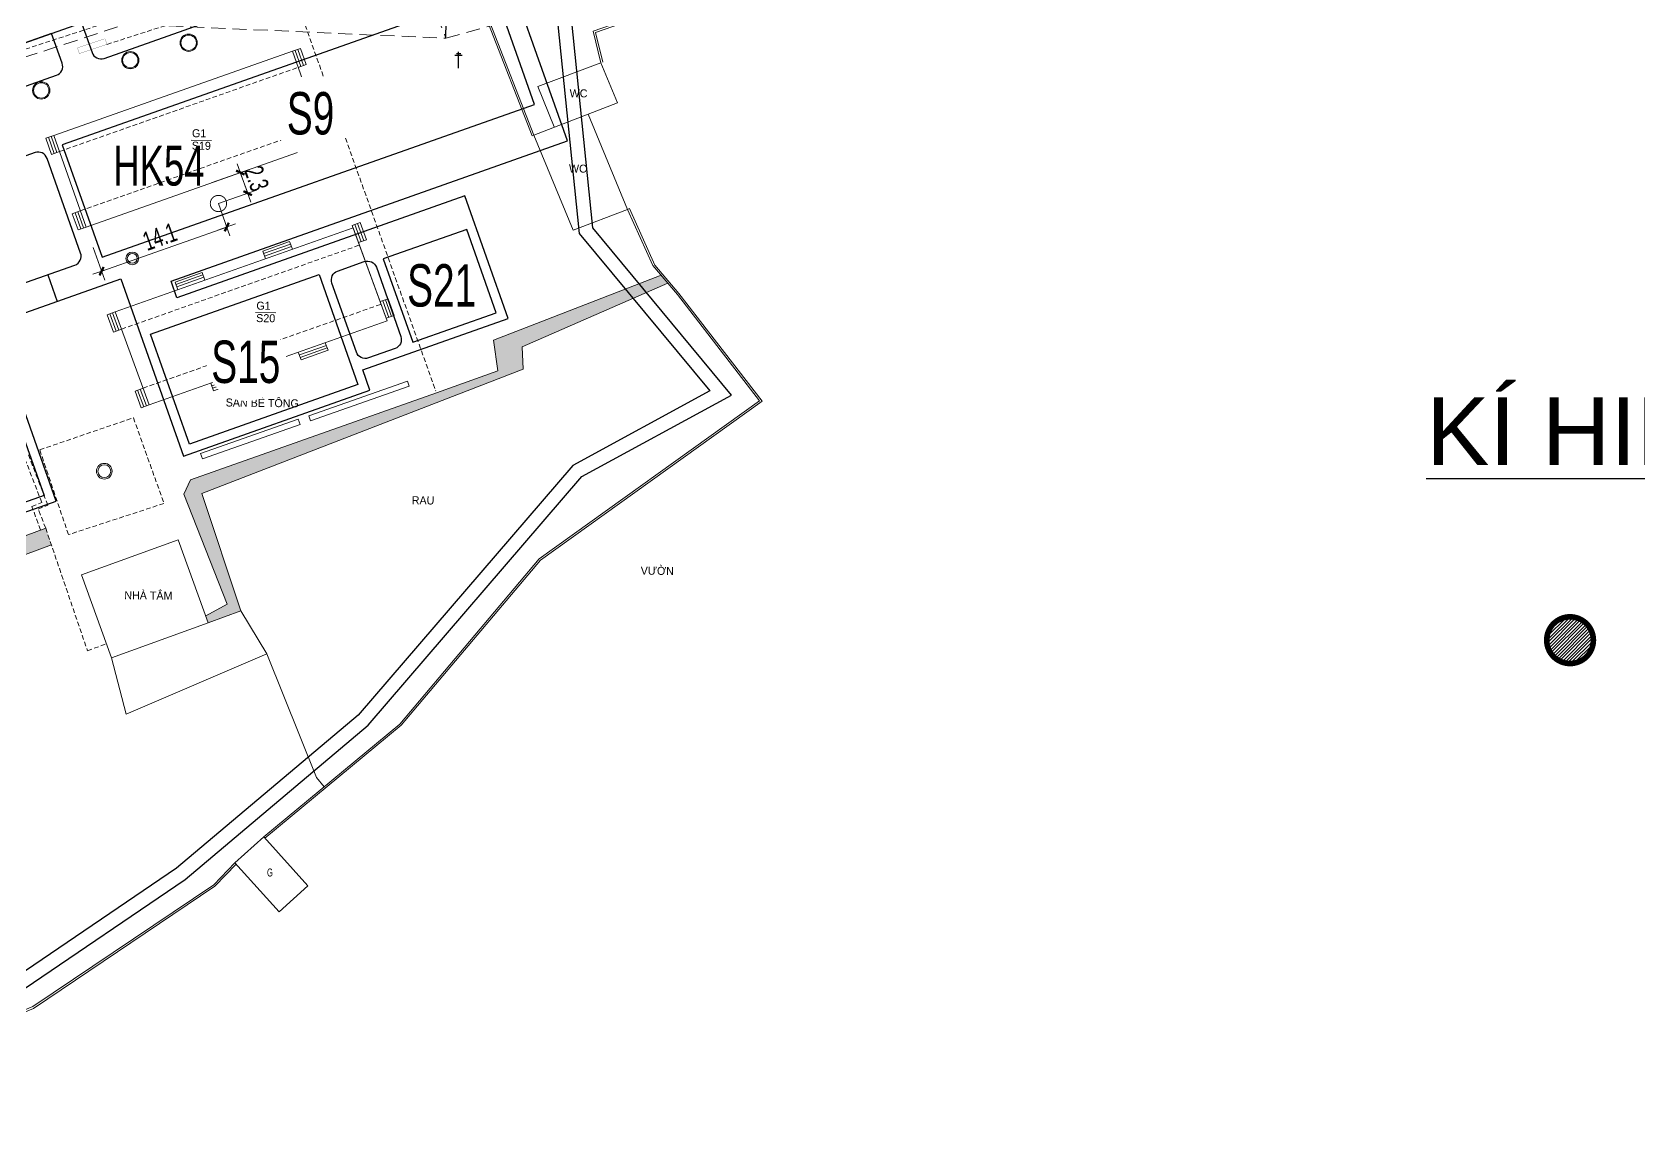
# Model space of a CAD drawing. Header units: inches. Extents: x 496359 to 501064, y 2374078 to 2377203.
# Drawn here: x 500445.4 to 500616.1, y 2376257.7 to 2376375.6 of the extents above; entities that cross this region are included whole.
import ezdxf
from ezdxf.enums import TextEntityAlignment as Align

# ---------------------------------------------------------------- set-up
doc = ezdxf.new("R2010")
doc.units = ezdxf.units.IN
doc.header["$MEASUREMENT"] = 0
doc.linetypes.add('DASHED', pattern=[0.75, 0.5, -0.25])
for name, color, linetype in [('cd', 7, 'Continuous'), ('chu', 6, 'Continuous'), ('MANH', 147, 'Continuous'), ('rover 2', 4, 'Continuous')]:
    doc.layers.add(name, color=color, linetype=linetype)
for name, color, linetype, lineweight in [('EG Text2', 7, 'Continuous', 18), ('ISO', 252, 'Continuous', 20), ('LC Dim', 8, 'Continuous', 18), ('LC Net dam 1', 30, 'Continuous', 30), ('LC Net manh', 239, 'Continuous', 5), ('LC Text2', 7, 'Continuous', 25)]:
    doc.layers.add(name, color=color, linetype=linetype, lineweight=lineweight)
doc.styles.add('dien giai', font='', dxfattribs={"width": 0.8})
doc.styles.add('EG Hai', font='')
doc.styles.add('style1', font='')
doc.styles.add('T2', font='', dxfattribs={"width": 0.8})
doc.styles.get('dien giai').set_extended_font_data('.VnArial NarrowH')
doc.styles.get('EG Hai').set_extended_font_data('.VnArial NarrowH')
doc.styles.get('style1').set_extended_font_data('.VnAvantH')
doc.styles.get('T2').set_extended_font_data('.VnArialH')
doc.dimstyles.new('DIM300', dxfattribs={"dimscale": 0.5, "dimtxt": 2, "dimasz": 0.007, "dimexe": 1, "dimexo": 0, "dimgap": 0.4, "dimtad": 1, "dimtoh": 1, "dimdec": 1, "dimzin": 1, "dimdsep": 46, "dimtxsty": 'dien giai', "dimblk": 'rowdim', "dimcen": 2.5, "dimclrd": 256, "dimclre": 256, "dimclrt": 2, "dimazin": 0, "dimtfac": 1, "dimtdec": 1, "dimtix": 1, "dimtmove": 2, "dimatfit": 0, "dimldrblk": 'dot leader', "dimfxl": 2, "dimtolj": 1, "dimtzin": 0, "dimlwd": -1, "dimlwe": -1, "dimarcsym": 1})

# ---------------------------------------------------------------- blocks, each defined once
blk = doc.blocks.new('cdien')
at = {"layer": 'cd', "extrusion": (-0.000518657, 0.000768986, 1)}
for p, q in [((0, 0), (0, 3.5, 0)), ((-0.8, 2.78, 0), (0.76, 2.78, 0)), ((-0.46, 3.14, 0), (0.49, 3.14, 0))]:
    blk.add_line(p, q, dxfattribs=at)
blk = doc.blocks.new('Nền HT mới')
at = {"layer": 'MANH', "lineweight": 0}
h = blk.add_hatch(dxfattribs=at)
h.set_pattern_fill('HONEY', color=8, scale=3, angle=-0.7328, style=0)
h.set_pattern_definition([(359.267215784, (-736010.08436, -2368366.01803), (0.566607394046, 0.317539068605), [0.375, -0.75]), (119.267215784, (-736010.08436, -2368366.01803), (-0.55830059713, 0.331926862913), [0.375, -0.75]), (59.267215784, (-736010.08436, -2368366.01803), (0.008306796916, 0.64946593152), [-0.75, 0.375])])
h.paths.add_polyline_path([(522.14, 34.58, -0.075331), (521.29, 35.81), (516.63, 45.39), (505.09, 70.45), (504.04, 70.02), (504.27, 69.52), (514.92, 45.05), (519.15, 34.94, 0.072498), (519.9, 33.71), (523.52, 29.29, 0.090171), (524.88, 28.13), (526.96, 26.92, 0.223732), (531.21, 26.56), (568.27, 40.33), (567.66, 42.11), (567.66, 42.11), (538.81, 31.41), (531.6, 28.85, -0.300657), (526.24, 30.17), (524.32, 32.26)])
h = blk.add_hatch(dxfattribs=at)
h.set_pattern_fill('HONEY', color=8, scale=3, angle=-0.7328, style=0)
h.set_pattern_definition([(359.2672, (584.93754, 32.04702), (0.5666074, 0.317539), [0.375, -0.75]), (119.2672, (584.93754, 32.04702), (-0.5583006, 0.3319269), [0.375, -0.75]), (59.2672, (584.93754, 32.04702), (0.0083068, 0.649466), [-0.75, 0.375])])
h.paths.add_polyline_path([(618.27, 61.4), (633.76, 68.14), (633.02, 69.01), (615.22, 62.11), (615.7, 58.82), (609.17, 56.49), (583.03, 47.24), (582.34, 45.74), (586.94, 34.03), (584.67, 32.79), (584.94, 32.05), (588.38, 33.32), (584.26, 45.8), (618.39, 59.02)])
at = {"layer": 'chu', "color": 6, "lineweight": 0, "elevation": -28.38}
for points in [[(583.11, 83.36), (585.26, 83.33)], [(589.95, 65.03), (592.1, 65)]]:
    blk.add_lwpolyline(points, dxfattribs=at)
at = {"layer": 'MANH', "color": 1, "linetype": 'DASHED', "lineweight": 0, "ltscale": 3, "elevation": -28.38}
for points in [[(338.8, 83.45), (320.94, 78.75), (340.42, 30.66), (364.41, 31.76), (393.69, 33.78), (433.64, 49.39), (462.8, 58.64), (490.97, 67.81), (516.49, 76.2), (548.21, 86.54), (576.26, 95.7), (610.19, 94.18), (634.86, 101.12), (676.11, 115.48), (714.18, 128.71), (753.35, 142.39), (783.93, 137.98), (839.41, 172.28), (890.57, 190.2), (916.29, 216.65), (939.12, 240.49), (989.34, 305.87)], [(92.05, 52.59), (119.84, 64.48), (146.69, 76.35), (173.15, 88.06), (201.06, 100.39), (229.35, 112.33), (266.95, 126.39), (296.55, 137.3), (334.39, 150.94), (394.99, 172.54), (493.57, 208.22), (554.51, 229.52), (562.77, 214.46), (570.46, 194.28), (580.63, 169.79), (591.55, 141.92), (602.45, 113.39), (610.19, 94.18)]]:
    blk.add_lwpolyline(points, dxfattribs=at)
at = {"layer": 'MANH', "color": 4, "lineweight": 0, "elevation": -28.38}
for points in [[(626.65, 91.58), (625.82, 94.94), (694.69, 118.79), (709.81, 122.6), (746.29, 131.1)], [(626.85, 91.63), (626.06, 94.81), (694.75, 118.6), (709.86, 122.41), (746.34, 130.9), (750.58, 131.89), (766.14, 128.61), (774.31, 131.64), (782.64, 132.12), (788.26, 132.33), (794.89, 132.59), (827.3, 134.01), (829.85, 135.81), (834.12, 139.78), (834.85, 162.67)], [(629.48, 76), (632.16, 70.02), (634.77, 66.94), (643.5, 55.64), (620.09, 38.87), (605.27, 21.3), (590.83, 9.31)], [(629.68, 76.09), (632.37, 70.08), (634.93, 67.06), (643.79, 55.6), (620.23, 38.73), (605.41, 21.16), (590.95, 9.15)], [(587.77, 6.55), (585.51, 4.21), (566.28, -8.74), (538.24, -20.41), (535.98, -23.12)], [(587.91, 6.42), (585.64, 4.06), (566.37, -8.92), (538.36, -20.57), (536.38, -22.94)]]:
    blk.add_lwpolyline(points, dxfattribs=at)
at = {"layer": 'MANH', "lineweight": 0, "elevation": -28.38}
for points in [[(610.05, 107.65), (619.33, 83.8)], [(610.24, 107.73), (619.52, 83.87)], [(568.51, 83.86), (593.87, 92.8)], [(593.87, 92.8), (594.72, 93.1)], [(597.31, 83.07), (593.87, 92.8)], [(594.15, 92.9), (594.76, 91.18)], [(594.44, 93), (595.04, 91.28)], [(594.72, 93.1), (595.33, 91.38)], [(594.48, 91.08), (595.33, 91.38)], [(619.93, 89.05), (626.65, 91.58)], [(626.65, 91.58), (628.42, 87.31)], [(619.93, 89.05), (621.7, 84.78)], [(619.52, 83.87), (628.42, 87.31)], [(625.31, 86.1), (629.48, 76)], [(568.51, 83.86), (567.67, 83.56)], [(567.95, 83.66), (568.56, 81.94)], [(568.23, 83.76), (568.84, 82.04)], [(568.51, 83.86), (571.95, 74.12)], [(596.7, 84.79), (597.55, 85.09)], [(596.98, 84.89), (597.59, 83.17)], [(597.27, 84.99), (597.87, 83.27)], [(597.55, 85.09), (598.16, 83.37)], [(619.52, 83.87), (623.69, 73.78)], [(567.67, 83.56), (568.27, 81.84)], [(569.12, 82.14), (568.27, 81.84)], [(571.95, 74.12), (597.31, 83.07)], [(597.31, 83.07), (598.16, 83.37)], [(571.34, 75.84), (570.49, 75.54)], [(570.49, 75.54), (571.1, 73.82)], [(570.78, 75.64), (571.38, 73.92)], [(571.06, 75.74), (571.67, 74.02)], [(623.69, 73.78), (629.48, 76)], [(629.48, 76), (629.68, 76.09)], [(571.95, 74.12), (571.1, 73.82)], [(575.04, 65.1), (600.33, 74.03)], [(600.23, 74.29), (601.08, 74.6)], [(600.23, 74.29), (603.84, 64.42)], [(600.33, 74.03), (603.93, 64.15)], [(600.52, 74.4), (601.18, 72.56)], [(600.8, 74.5), (601.47, 72.67)], [(601.08, 74.6), (601.75, 72.77)], [(590.72, 71.55), (593.58, 72.57)], [(590.81, 71.3), (593.67, 72.31)], [(590.9, 71.04), (593.76, 72.06)], [(593.58, 72.57), (593.87, 71.75)], [(600.9, 72.46), (601.75, 72.77)], [(590.72, 71.55), (591, 70.74)], [(581.41, 68.27), (584.28, 69.29)], [(581.5, 68.02), (584.37, 69.03)], [(581.59, 67.76), (584.46, 68.78)], [(633.06, 69.02), (615.22, 62.11), (615.7, 58.82), (609.17, 56.49), (583.03, 47.24), (582.34, 45.74), (586.94, 34.03), (584.67, 32.79)], [(584.28, 69.29), (584.57, 68.47)], [(581.41, 68.27), (581.7, 67.45)], [(584.94, 32.05), (588.38, 33.32), (584.26, 45.8), (618.39, 59.02), (618.27, 61.4), (633.76, 68.14)], [(575.04, 65.1), (574.19, 64.8)], [(574.47, 64.9), (575.14, 63.07)], [(574.76, 65), (575.42, 63.17)], [(575.04, 65.1), (578.64, 55.23)], [(603.19, 66.19), (604.04, 66.49)], [(603.47, 66.29), (604.12, 64.52)], [(603.76, 66.39), (604.4, 64.62)], [(604.04, 66.49), (604.68, 64.73)], [(574.19, 64.8), (574.86, 62.96)], [(575.71, 63.27), (574.86, 62.96)], [(578.64, 55.23), (603.93, 64.15)], [(603.84, 64.42), (604.68, 64.73)], [(594.61, 60.52), (597.48, 61.53)], [(597.66, 61.02), (597.37, 61.83)], [(594.79, 60.01), (594.5, 60.82)], [(594.7, 60.26), (597.57, 61.27)], [(594.79, 60.01), (597.66, 61.02)], [(585.31, 57.23), (588.18, 58.24)], [(588.35, 57.73), (588.07, 58.55)], [(578, 57), (577.15, 56.69)], [(577.15, 56.69), (577.79, 54.92)], [(577.43, 56.79), (578.08, 55.02)], [(577.71, 56.89), (578.36, 55.13)], [(585.48, 56.72), (585.2, 57.54)], [(585.39, 56.98), (588.26, 57.99)], [(585.48, 56.72), (588.35, 57.73)], [(606.1, 57.75), (595.62, 54.06), (595.81, 53.53), (606.28, 57.21)], [(606.1, 57.75), (606.27, 57.21)], [(578.64, 55.23), (577.79, 54.92)], [(594.69, 53.15), (584.31, 49.5), (584.12, 50.04), (594.5, 53.69), (594.69, 53.15)], [(571.46, 37.17), (581.73, 40.89)], [(584.94, 32.05), (581.73, 40.89)], [(574.67, 28.32), (571.46, 37.17)], [(574.67, 28.32), (576.22, 22.35), (591.16, 28.76), (588.38, 33.32)], [(574.66, 28.35), (584.94, 32.05)], [(591.16, 28.76), (596.42, 15.61), (597.23, 14.63)], [(590.83, 9.31), (587.77, 6.55)], [(595.51, 4.1), (590.83, 9.31)], [(587.77, 6.55), (592.45, 1.35)], [(595.51, 4.1), (592.45, 1.35)]]:
    blk.add_lwpolyline(points, dxfattribs=at)
at = {"layer": 'MANH', "color": 3, "linetype": 'DASHED', "lineweight": 0, "elevation": -28.38}
blk.add_lwpolyline([(453.92, 56.65), (482.78, 66.13), (503.84, 72.99), (522.46, 78.96), (543.39, 85.83), (596.72, 103.19), (599.35, 104.04), (599.57, 103.72)], dxfattribs=at)
at = {"layer": 'MANH', "linetype": 'DASHED', "lineweight": 0, "elevation": -28.38}
for points in [[(574.17, 93.53), (593.71, 99.82), (609.1, 56.7)], [(569.12, 82.14), (594.48, 91.08)], [(571.34, 75.84), (596.7, 84.79)], [(575.71, 63.27), (601, 72.2)], [(578, 57), (603.29, 65.92)], [(567.66, 42.11), (572.1, 29.09)], [(572.1, 29.09), (574.12, 29.83)]]:
    blk.add_lwpolyline(points, dxfattribs=at)
at = {"layer": 'MANH', "lineweight": 0, "const_width": 0.02, "elevation": -28.38}
blk.add_lwpolyline([(571.24, 92.55), (574.17, 93.53), (573.96, 94.15), (571.03, 93.17), (571.24, 92.56)], dxfattribs=at)
at = {"layer": 'MANH', "color": 2, "lineweight": 0, "elevation": -28.38}
blk.add_lwpolyline([(619.33, 83.8), (619.51, 83.88)], dxfattribs=at)
at = {"layer": 'MANH', "lineweight": 0, "elevation": -28.38}
blk.add_lwpolyline([(568.27, 40.33), (531.21, 26.56, -0.223732), (526.96, 26.92), (524.88, 28.13, -0.090171), (523.52, 29.29), (519.9, 33.71, -0.072498), (519.15, 34.94), (514.92, 45.05), (504.27, 69.52), (504.04, 70.02), (505.09, 70.45), (516.63, 45.39), (521.29, 35.81, 0.075331), (522.14, 34.58), (524.32, 32.26), (526.24, 30.17, 0.300657), (531.6, 28.85), (538.81, 31.41), (567.66, 42.11)], format="xyb", dxfattribs=at)
at = {"layer": 'MANH', "linetype": 'DASHED', "lineweight": 0, "elevation": -28.38}
blk.add_lwpolyline([(580.23, 44.74), (570.08, 41.43), (567.03, 50.44), (576.98, 53.85)], close=True, dxfattribs=at)
at = {"layer": 'MANH', "color": 5, "linetype": 'DASHED', "lineweight": 0, "elevation": -28.38}
for points in [[(567.1, 41.92), (566.2, 44.42), (567.24, 44.83), (565.31, 49.88)], [(567.66, 42.11), (566.87, 44.15), (567.88, 44.55), (565.78, 50.05)]]:
    blk.add_lwpolyline(points, dxfattribs=at)
at = {"layer": 'MANH', "lineweight": 0}
for centre, radius in [((582.85, 93.71, -2.25), 0.916), ((582.85, 93.71, -2.25), 0.816), ((576.65, 91.85, -2.31), 0.916), ((576.65, 91.85, -2.31), 0.816), ((567.19, 88.64, -2.37), 0.916), ((567.19, 88.64, -2.37), 0.816), ((576.86, 70.79, -2.45), 0.675), ((576.86, 70.79, -2.45), 0.525), ((573.89, 48.17, -2.6), 0.833), ((573.89, 48.17, -2.6), 0.683)]:
    blk.add_circle(centre, radius, dxfattribs=at)
at = {"layer": 'cd', "lineweight": 0, "xscale": 0.5, "yscale": 0.5, "zscale": 0.5, "rotation": 359.2672157837458}
for p in [(610.19, 94.18, -1.9), (611.51, 91, -2.03)]:
    blk.add_blockref('cdien', p, dxfattribs=at)
at = {"layer": 'chu', "color": 6, "lineweight": 0, "style": 'style1'}
for s, p in [('WC', (623.32, 87.92, -28.38)), ('G1', (583.2, 83.67, -28.38)), ('S19', (583.18, 82.35, -28.38)), ('WC', (623.25, 79.92, -28.38)), ('S20', (590.02, 64.02, -28.38)), ('G1', (590.04, 65.34, -28.38)), ('S¢N B£ T¤NG', (586.78, 55.05, -28.38)), ('RAU', (606.55, 44.66, -80.3)), ('V¦êN', (630.87, 37.18, -28.38)), ('NHµ T¾M', (576.01, 34.57, -55.11))]:
    blk.add_text(s, height=0.85, rotation=359.2672, dxfattribs=at).set_placement(p)
at = {"layer": 'chu', "color": 6, "lineweight": 0, "style": 'style1', "width": 0.7}
blk.add_text('G', height=0.85, rotation=359.2672, dxfattribs=at).set_placement((591.17, 5.1, -3.09))
blk = doc.blocks.new('rowdim')
blk.add_line((-200, 0), (200, 0))
at = {"const_width": 50}
blk.add_lwpolyline([(-71, -71), (71, 71)], dxfattribs=at)
blk = doc.blocks.new('*D487')
at = {"layer": 'Defpoints', "color": 0, "transparency": 16777216}
for p in [(500465.22, 2376357.39), (500451.92, 2376352.7), (500452.8, 2376350.2)]:
    blk.add_point(p, dxfattribs=at)
at = {"layer": 'LC Dim', "transparency": 16777216}
for p, q in [((500465.22, 2376357.39), (500466.43, 2376353.95)), ((500466.1, 2376354.89), (500452.81, 2376350.2)), ((500451.92, 2376352.7), (500453.13, 2376349.26))]:
    blk.add_line(p, q, dxfattribs=at)
for p, xscale, yscale, zscale, rotation in [((500466.1, 2376354.89), 0.005000000000000001, 0.005000000000000001, 0.005000000000000001, 19.43346078737622), ((500452.8, 2376350.2), 0.005, 0.005, 0.005, 199.4334607873762)]:
    blk.add_blockref('rowdim', p, dxfattribs=dict(at, xscale=xscale, yscale=yscale, zscale=zscale, rotation=rotation))
at = {"layer": 'LC Dim', "color": 2, "transparency": 16777216, "insert": (500458.98, 2376353.87), "char_height": 2, "attachment_point": 5, "rotation": 19.4335, "style": 'dien giai'}
blk.add_mtext('\\A1;14.1', dxfattribs=at)
blk = doc.blocks.new('dot leader')
at = {"const_width": 50}
blk.add_lwpolyline([(-25, 0, 1), (25, 0, 1)], format="xyb", close=True, dxfattribs=at)
blk = doc.blocks.new('*D488')
at = {"layer": 'Defpoints', "color": 0, "transparency": 16777216}
for p in [(500467.54, 2376360.68), (500464.44, 2376359.59), (500465.22, 2376357.39)]:
    blk.add_point(p, dxfattribs=at)
at = {"layer": 'LC Dim', "transparency": 16777216}
for p, q in [((500464.44, 2376359.59), (500468.49, 2376361.01)), ((500467.54, 2376360.68), (500467.54, 2376360.69)), ((500468.32, 2376358.49), (500467.54, 2376360.68)), ((500465.22, 2376357.39), (500469.26, 2376358.82)), ((500468.32, 2376358.48), (500468.32, 2376358.48))]:
    blk.add_line(p, q, dxfattribs=at)
for p, xscale, yscale, zscale, rotation in [((500467.54, 2376360.68), 0.005, 0.005, 0.005, 289.433460788093), ((500468.32, 2376358.49), 0.004999999999999999, 0.004999999999999999, 0.004999999999999999, 109.4334607880931)]:
    blk.add_blockref('rowdim', p, dxfattribs=dict(at, xscale=xscale, yscale=yscale, zscale=zscale, rotation=rotation))
at = {"layer": 'LC Dim', "color": 2, "transparency": 16777216, "insert": (500469.27, 2376360.05), "char_height": 2, "attachment_point": 5, "rotation": 289.4335, "style": 'dien giai'}
blk.add_mtext('\\A1;2.3', dxfattribs=at)

msp = doc.modelspace()

# ---------------------------------------------------------------- hatches: boundary and pattern name
at = {"layer": 'rover 2'}
h = msp.add_hatch(dxfattribs=at)
h.set_pattern_fill('ANSI31', color=256, scale=2)
h.set_pattern_definition([(45, (-303826.66817, -2257722.22464), (-0.176776695297, 0.176776695297), [])])
h.paths.add_polyline_path([(500611.29, 2376310.98, 1), (500606.33, 2376310.98, 1)])

# ---------------------------------------------------------------- linework, layer by layer
at = {"layer": 'LC Net dam 1'}
msp.add_line((500447.08, 2376349.82), (500448.08, 2376346.99), dxfattribs=at)
for points in [[(500464.46, 2376381.46), (500450.68, 2376376.59), (500451.79, 2376373.43, 0.414214), (500453.07, 2376372.82), (500464.97, 2376377.03, 0.414214), (500465.58, 2376378.3)], [(500447.49, 2376375.46), (500430.65, 2376369.51), (500431.77, 2376366.34, 0.414214), (500433.04, 2376365.73), (500448, 2376371.02, 0.414214), (500448.61, 2376372.3)], [(500444.21, 2376348.81), (500449.96, 2376350.84, 0.414214), (500450.57, 2376352.12), (500447.01, 2376362.19, 0.414214), (500445.73, 2376362.8), (500439.98, 2376360.76, 0.414214), (500439.37, 2376359.49), (500442.93, 2376349.41, 0.414214)]]:
    msp.add_lwpolyline(points, format="xyb", close=True, dxfattribs=at)
at = {"layer": 'LC Net dam 1', "const_width": 0.1}
msp.add_lwpolyline([(500464.35, 2376357.39, 1), (500466.08, 2376357.39, 1)], format="xyb", close=True, dxfattribs=at)
at = {"layer": 'LC Net dam 1'}
msp.add_lwpolyline([(500446.7, 2376326.37), (500428.8, 2376320.04), (500424.67, 2376331.71), (500442.57, 2376338.04)], close=True, dxfattribs=at)
at = {"layer": 'rover 2', "const_width": 0.6, "elevation": -23.41}
msp.add_lwpolyline([(500606.33, 2376310.98, 1), (500611.29, 2376310.98, 1)], format="xyb", close=True, dxfattribs=at)

# ---------------------------------------------------------------- block references
at = {"layer": 'LC Net manh'}
msp.add_blockref('Nền HT mới', (499879.2, 2376280.77, 2.92), dxfattribs=at)

# ---------------------------------------------------------------- texts
at = {"layer": 'EG Text2', "style": 'EG Hai', "width": 0.8}
msp.add_text('hk54', height=4.224, rotation=0, dxfattribs=at).set_placement((500458.89, 2376361.41, -26.29), align=Align.MIDDLE_CENTER)
at = {"layer": 'LC Text2', "style": 'T2'}
msp.add_text('%%UkÝ hiÖu:', height=7.1936, dxfattribs=at).set_placement((500593.54, 2376329.59))

# ---------------------------------------------------------------- dimensions: what is measured, and where the dimension line sits
at = {"layer": 'LC Dim'}
for p2, distance, picture, middle in [((500464.44, 2376359.59, -25.45), -3.28, '*D488', (500469.27, 2376360.05, -25.45)), ((500451.92, 2376352.7, -25.45), 2.65, '*D487', (500458.98, 2376353.87, -25.45))]:
    dim = msp.add_aligned_dim(p1=(500465.22, 2376357.39, -25.45), p2=p2, distance=distance, dimstyle='DIM300', override={"dimscale": 1, "dimasz": 0.005, "dimpost": ''}, dxfattribs=at)
    dim.commit()
    dim.dimension.update_dxf_attribs({"geometry": picture, "text_midpoint": middle})

# ---------------------------------------------------------------- next in the draw order: wipeouts: each hides what was drawn before it
at = {"ltscale": 500}
for points, z in [([(500472.19, 2376363.75), (500471.72, 2376364.3), (500471.47, 2376364.7), (500471.23, 2376365.19), (500471.07, 2376365.72), (500470.97, 2376366.21), (500470.94, 2376366.65), (500470.96, 2376367.18), (500471.02, 2376367.58), (500471.18, 2376368.16), (500471.3, 2376368.47), (500471.53, 2376368.91), (500471.79, 2376369.3), (500472.17, 2376369.74), (500472.58, 2376370.1), (500473.05, 2376370.42), (500473.5, 2376370.65), (500473.94, 2376370.81), (500474.33, 2376370.9), (500474.84, 2376370.98), (500475.27, 2376370.99), (500475.69, 2376370.96), (500476.23, 2376370.86), (500476.64, 2376370.73), (500477.02, 2376370.57), (500477.61, 2376370.22), (500477.87, 2376370.02), (500478.17, 2376369.75), (500478.42, 2376369.48), (500478.68, 2376369.13), (500478.93, 2376368.72), (500479.09, 2376368.38), (500479.22, 2376368.03), (500479.33, 2376367.57), (500479.39, 2376367.17), (500479.41, 2376366.59), (500479.35, 2376366.04), (500479.26, 2376365.61), (500479.14, 2376365.26), (500478.94, 2376364.81), (500478.72, 2376364.43), (500478.52, 2376364.14), (500478.18, 2376363.76), (500477.92, 2376363.52), (500477.51, 2376363.21), (500477.23, 2376363.04), (500476.98, 2376362.92), (500476.67, 2376362.79), (500476.33, 2376362.67), (500475.99, 2376362.59), (500475.65, 2376362.54), (500475.29, 2376362.51), (500475.01, 2376362.52), (500474.57, 2376362.56), (500474.21, 2376362.62), (500473.8, 2376362.74), (500473.41, 2376362.9), (500472.93, 2376363.16), (500472.71, 2376363.3), (500472.41, 2376363.54)], -266.72), ([(500486.02, 2376345.75), (500485.55, 2376346.3), (500485.3, 2376346.7), (500485.07, 2376347.2), (500484.9, 2376347.73), (500484.8, 2376348.22), (500484.77, 2376348.66), (500484.79, 2376349.19), (500484.85, 2376349.59), (500485.01, 2376350.16), (500485.14, 2376350.48), (500485.36, 2376350.91), (500485.62, 2376351.31), (500486, 2376351.75), (500486.41, 2376352.11), (500486.88, 2376352.42), (500487.34, 2376352.65), (500487.77, 2376352.81), (500488.17, 2376352.91), (500488.67, 2376352.98), (500489.1, 2376352.99), (500489.52, 2376352.96), (500490.06, 2376352.86), (500490.47, 2376352.74), (500490.85, 2376352.57), (500491.44, 2376352.23), (500491.7, 2376352.03), (500492, 2376351.76), (500492.25, 2376351.48), (500492.52, 2376351.13), (500492.76, 2376350.72), (500492.92, 2376350.38), (500493.05, 2376350.03), (500493.17, 2376349.58), (500493.23, 2376349.18), (500493.24, 2376348.6), (500493.19, 2376348.05), (500493.09, 2376347.61), (500492.97, 2376347.26), (500492.78, 2376346.82), (500492.56, 2376346.44), (500492.35, 2376346.15), (500492.01, 2376345.77), (500491.75, 2376345.52), (500491.34, 2376345.22), (500491.06, 2376345.05), (500490.81, 2376344.92), (500490.51, 2376344.79), (500490.16, 2376344.68), (500489.83, 2376344.6), (500489.48, 2376344.54), (500489.13, 2376344.52), (500488.84, 2376344.52), (500488.41, 2376344.56), (500488.04, 2376344.63), (500487.64, 2376344.75), (500487.24, 2376344.9), (500486.77, 2376345.16), (500486.55, 2376345.31), (500486.24, 2376345.55)], -292.38), ([(500465.21, 2376337.64), (500464.74, 2376338.19), (500464.49, 2376338.59), (500464.26, 2376339.08), (500464.09, 2376339.61), (500463.99, 2376340.1), (500463.96, 2376340.54), (500463.98, 2376341.07), (500464.04, 2376341.47), (500464.2, 2376342.05), (500464.32, 2376342.36), (500464.55, 2376342.8), (500464.81, 2376343.19), (500465.19, 2376343.63), (500465.6, 2376343.99), (500466.07, 2376344.31), (500466.53, 2376344.54), (500466.96, 2376344.69), (500467.36, 2376344.79), (500467.86, 2376344.87), (500468.29, 2376344.88), (500468.71, 2376344.85), (500469.25, 2376344.75), (500469.66, 2376344.62), (500470.04, 2376344.46), (500470.63, 2376344.11), (500470.89, 2376343.91), (500471.19, 2376343.64), (500471.44, 2376343.37), (500471.71, 2376343.02), (500471.95, 2376342.61), (500472.11, 2376342.27), (500472.24, 2376341.92), (500472.35, 2376341.46), (500472.41, 2376341.06), (500472.43, 2376340.48), (500472.38, 2376339.93), (500472.28, 2376339.5), (500472.16, 2376339.14), (500471.96, 2376338.7), (500471.74, 2376338.32), (500471.54, 2376338.03), (500471.2, 2376337.65), (500470.94, 2376337.41), (500470.53, 2376337.1), (500470.25, 2376336.93), (500470, 2376336.81), (500469.7, 2376336.68), (500469.35, 2376336.56), (500469.01, 2376336.48), (500468.67, 2376336.43), (500468.32, 2376336.4), (500468.03, 2376336.41), (500467.59, 2376336.45), (500467.23, 2376336.51), (500466.83, 2376336.63), (500466.43, 2376336.79), (500465.95, 2376337.04), (500465.73, 2376337.19), (500465.43, 2376337.43)], -316.38)]:
    msp.add_wipeout(points, dxfattribs=at).translate(0, 0, z).dxf.layer = 'ISO'

# ---------------------------------------------------------------- next in the draw order: linework, layer by layer
at = {"layer": 'LC Net dam 1'}
msp.add_lwpolyline([(500629.53, 2376416.39), (500572.86, 2376402.79), (500501.09, 2376378.1), (500503.54, 2376354.19), (500517.42, 2376337.47), (500502.85, 2376329.54), (500480.05, 2376303.02), (500460.76, 2376286.76), (500443.84, 2376275.25), (500417.7, 2376264.23), (500414.69, 2376272.71), (500413.28, 2376272.21), (500416.81, 2376262.23), (500444.56, 2376273.93), (500461.67, 2376285.56), (500481.11, 2376301.95), (500503.81, 2376328.36), (500519.74, 2376337.03), (500504.99, 2376354.8), (500502.71, 2376377.07), (500573.28, 2376401.35), (500629.57, 2376414.86)], dxfattribs=at)
for points in [[(500502.29, 2376364.05), (500494.06, 2376387.32), (500476.69, 2376381.17, -0.41211), (500475.41, 2376381.8), (500474.33, 2376384.96), (500385.53, 2376353.55), (500395.21, 2376326.17), (500437.31, 2376341.06), (500437.94, 2376339.29), (500409.25, 2376329.14), (500413.86, 2376316.11), (500427.43, 2376320.92), (500428.19, 2376318.77), (500447.97, 2376325.76), (500441.31, 2376344.6), (500454.86, 2376349.39), (500461.52, 2376330.55), (500481.3, 2376337.55), (500480.54, 2376339.7), (500496, 2376345.17), (500491.39, 2376358.2), (500460.81, 2376347.38), (500460.19, 2376349.15)], [(500481.99, 2376350.61), (500484.59, 2376343.25, -0.414214), (500483.98, 2376341.98), (500481.15, 2376340.98, -0.414214), (500479.87, 2376341.58), (500477.27, 2376348.94, -0.414214), (500477.88, 2376350.21), (500480.71, 2376351.21, -0.414213)]]:
    msp.add_lwpolyline(points, format="xyb", close=True, dxfattribs=at)
for points in [[(500452.85, 2376351.67), (500498.8, 2376367.92), (500494.57, 2376379.88), (500448.62, 2376363.63)], [(500494.73, 2376345.78), (500491.59, 2376354.64), (500482.73, 2376351.5), (500485.86, 2376342.64)], [(500480.02, 2376338.16), (500462.13, 2376331.83), (500458, 2376343.5), (500475.9, 2376349.83)]]:
    msp.add_lwpolyline(points, close=True, dxfattribs=at)

# ---------------------------------------------------------------- next in the draw order: texts
at = {"layer": 'EG Text2', "style": 'EG Hai', "width": 0.8}
for s, p in [('S9', (500475, 2376366.98, -266.72)), ('s21', (500488.93, 2376348.69, -292.38)), ('S15', (500468.12, 2376340.57, -316.38))]:
    msp.add_text(s, height=4.5, rotation=0, dxfattribs=at).set_placement(p, align=Align.MIDDLE_CENTER)

doc.saveas('drawing.dxf')
